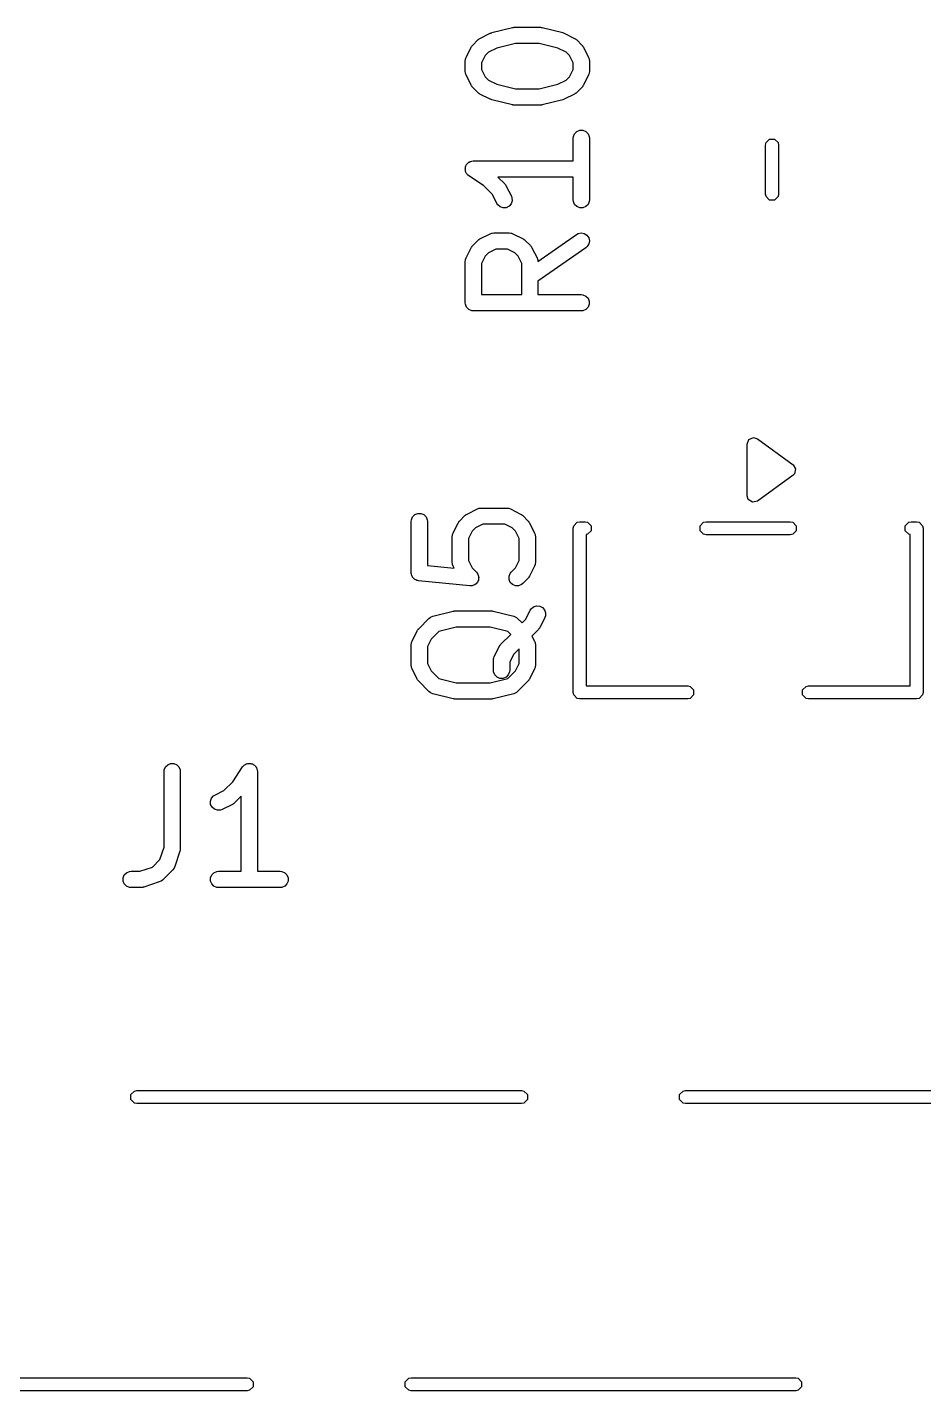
# Model space of a CAD drawing. Header units: millimetres. Extents: x 112.3 to 187.7, y -128.1 to -63.8.
# Drawn here: x 144.52 to 152.83, y -108.79 to -96.16 of the extents above; entities that cross this region are included whole.
import ezdxf

# ---------------------------------------------------------------- set-up
doc = ezdxf.new("R2010")
doc.units = ezdxf.units.MM
doc.layers.add('F.Silkscreen', color=41, linetype='CONTINUOUS', true_color=0xf2eda1)

msp = doc.modelspace()

# ---------------------------------------------------------------- linework, layer by layer
at = {"layer": 'F.Silkscreen', "linetype": 'CONTINUOUS'}
for p, q in [((148.813259, -96.2179), (148.819395, -96.215707)), ((148.819395, -96.215707), (148.825485, -96.213377)), ((148.825485, -96.213377), (148.826025, -96.213338)), ((148.826025, -96.213338), (148.827105, -96.212953)), ((148.827105, -96.212953), (149.017581, -96.165334)), ((149.017581, -96.165334), (149.020117, -96.164958)), ((149.020117, -96.164958), (149.021139, -96.164536)), ((149.021139, -96.164536), (149.026651, -96.163993)), ((149.026651, -96.163993), (149.032125, -96.163184)), ((149.032125, -96.163184), (149.033217, -96.163346)), ((149.033217, -96.163346), (149.035771, -96.163095)), ((149.035771, -96.163095), (149.273866, -96.163095)), ((149.273866, -96.163095), (149.276419, -96.163346)), ((149.276419, -96.163346), (149.277512, -96.163184)), ((149.277512, -96.163184), (149.282985, -96.163993)), ((149.282985, -96.163993), (149.288498, -96.164536)), ((149.288498, -96.164536), (149.289519, -96.164958)), ((149.289519, -96.164958), (149.292056, -96.165334)), ((149.292056, -96.165334), (149.482532, -96.212953)), ((149.482532, -96.212953), (149.483611, -96.213338)), ((149.483611, -96.213338), (149.484151, -96.213377)), ((149.484151, -96.213377), (149.490232, -96.215704)), ((149.490232, -96.215704), (149.496378, -96.2179)), ((148.635356, -96.347411), (148.63932, -96.341111)), ((148.63932, -96.341111), (148.640078, -96.339284)), ((148.640078, -96.339284), (148.641766, -96.337227)), ((148.641766, -96.337227), (148.643188, -96.334968)), ((148.643188, -96.334968), (148.644686, -96.333668)), ((148.644686, -96.333668), (148.649405, -96.327919)), ((148.649405, -96.327919), (148.697024, -96.2803)), ((148.697024, -96.2803), (148.702773, -96.275581)), ((148.702773, -96.275581), (148.704073, -96.274083)), ((148.704073, -96.274083), (148.706332, -96.272661)), ((148.706332, -96.272661), (148.708389, -96.270973)), ((148.708389, -96.270973), (148.710216, -96.270215)), ((148.710216, -96.270215), (148.716516, -96.266251)), ((148.716516, -96.266251), (148.811754, -96.218632)), ((148.811754, -96.218632), (148.812823, -96.218222)), ((148.812823, -96.218222), (148.813259, -96.2179)), ((149.045005, -96.313095), (148.871471, -96.356478)), ((149.264632, -96.313095), (149.045005, -96.313095)), ((149.438166, -96.356478), (149.264632, -96.313095)), ((149.496378, -96.2179), (149.496813, -96.218222)), ((149.496813, -96.218222), (149.497883, -96.218632)), ((149.497883, -96.218632), (149.593121, -96.266251)), ((149.593121, -96.266251), (149.599417, -96.270214)), ((149.599417, -96.270214), (149.601247, -96.270972)), ((149.601247, -96.270972), (149.603305, -96.272661)), ((149.603305, -96.272661), (149.605564, -96.274083)), ((149.605564, -96.274083), (149.606863, -96.275581)), ((149.606863, -96.275581), (149.612612, -96.280299)), ((149.612612, -96.280299), (149.660232, -96.327918)), ((149.660232, -96.327918), (149.66495, -96.333667)), ((149.66495, -96.333667), (149.66645, -96.334968)), ((149.66645, -96.334968), (149.667872, -96.337227)), ((149.667872, -96.337227), (149.66956, -96.339284)), ((149.66956, -96.339284), (149.670317, -96.341111)), ((149.670317, -96.341111), (149.674282, -96.347411)), ((148.579819, -96.47619), (148.58126, -96.461558)), ((148.58126, -96.461558), (148.582291, -96.459068)), ((148.582291, -96.459068), (148.582482, -96.456381)), ((148.582482, -96.456381), (148.587737, -96.442649)), ((148.587737, -96.442649), (148.635356, -96.347411)), ((148.764077, -96.425379), (148.729819, -96.493895)), ((148.794484, -96.394972), (148.764077, -96.425379)), ((148.871471, -96.356478), (148.794484, -96.394972)), ((149.515153, -96.394972), (149.438166, -96.356478)), ((149.545561, -96.425379), (149.515153, -96.394972)), ((149.579819, -96.493895), (149.545561, -96.425379)), ((149.674282, -96.347411), (149.721901, -96.442649)), ((149.721901, -96.442649), (149.727156, -96.45638)), ((149.727156, -96.45638), (149.727347, -96.459069)), ((149.727347, -96.459069), (149.728378, -96.461558)), ((149.728378, -96.461558), (149.729819, -96.47619)), ((148.579819, -96.571428), (148.579819, -96.47619)), ((148.58126, -96.58606), (148.579819, -96.571428)), ((148.582291, -96.588549), (148.58126, -96.58606)), ((148.582482, -96.591237), (148.582291, -96.588549)), ((148.587737, -96.604969), (148.582482, -96.591237)), ((148.729819, -96.493895), (148.729819, -96.553723)), ((148.729819, -96.553723), (148.764077, -96.622239)), ((149.545561, -96.622238), (149.579819, -96.553723)), ((149.579819, -96.553723), (149.579819, -96.493895)), ((149.727156, -96.591238), (149.721901, -96.604969)), ((149.727347, -96.588548), (149.727156, -96.591238)), ((149.728378, -96.58606), (149.727347, -96.588548)), ((149.729819, -96.571428), (149.728378, -96.58606)), ((149.729819, -96.47619), (149.729819, -96.571428)), ((148.635356, -96.700207), (148.587737, -96.604969)), ((148.63932, -96.706506), (148.635356, -96.700207)), ((148.640078, -96.708334), (148.63932, -96.706506)), ((148.641766, -96.71039), (148.640078, -96.708334)), ((148.643188, -96.71265), (148.641766, -96.71039)), ((148.644686, -96.713949), (148.643188, -96.71265)), ((148.649405, -96.719699), (148.644686, -96.713949)), ((148.697024, -96.767318), (148.649405, -96.719699)), ((148.764077, -96.622239), (148.794484, -96.652646)), ((148.794484, -96.652646), (148.871471, -96.691139)), ((148.871471, -96.691139), (149.045005, -96.734523)), ((149.264632, -96.734523), (149.438166, -96.691139)), ((149.438166, -96.691139), (149.515153, -96.652645)), ((149.515153, -96.652645), (149.545561, -96.622238)), ((149.660232, -96.7197), (149.612612, -96.767319)), ((149.66495, -96.71395), (149.660232, -96.7197)), ((149.66645, -96.71265), (149.66495, -96.71395)), ((149.667872, -96.71039), (149.66645, -96.71265)), ((149.66956, -96.708334), (149.667872, -96.71039)), ((149.670317, -96.706506), (149.66956, -96.708334)), ((149.674282, -96.700207), (149.670317, -96.706506)), ((149.721901, -96.604969), (149.674282, -96.700207)), ((148.702773, -96.772036), (148.697024, -96.767318)), ((148.704073, -96.773535), (148.702773, -96.772036)), ((148.706332, -96.774956), (148.704073, -96.773535)), ((148.708389, -96.776645), (148.706332, -96.774956)), ((148.710216, -96.777402), (148.708389, -96.776645)), ((148.716516, -96.781367), (148.710216, -96.777402)), ((148.811754, -96.828986), (148.716516, -96.781367)), ((148.812823, -96.829395), (148.811754, -96.828986)), ((148.813259, -96.829718), (148.812823, -96.829395)), ((148.819395, -96.83191), (148.813259, -96.829718)), ((148.825485, -96.834241), (148.819395, -96.83191)), ((148.826025, -96.834279), (148.825485, -96.834241)), ((148.827105, -96.834665), (148.826025, -96.834279)), ((149.017581, -96.882284), (148.827105, -96.834665)), ((149.045005, -96.734523), (149.264632, -96.734523)), ((149.482532, -96.834665), (149.292056, -96.882284)), ((149.483611, -96.834279), (149.482532, -96.834665)), ((149.484151, -96.834241), (149.483611, -96.834279)), ((149.490232, -96.831913), (149.484151, -96.834241)), ((149.496378, -96.829718), (149.490232, -96.831913)), ((149.496813, -96.829395), (149.496378, -96.829718)), ((149.497883, -96.828986), (149.496813, -96.829395)), ((149.593121, -96.781367), (149.497883, -96.828986)), ((149.599417, -96.777403), (149.593121, -96.781367)), ((149.601247, -96.776646), (149.599417, -96.777403)), ((149.603305, -96.774956), (149.601247, -96.776646)), ((149.605564, -96.773535), (149.603305, -96.774956)), ((149.606863, -96.772036), (149.605564, -96.773535)), ((149.612612, -96.767319), (149.606863, -96.772036)), ((149.020117, -96.882659), (149.017581, -96.882284)), ((149.021139, -96.883082), (149.020117, -96.882659)), ((149.026651, -96.883624), (149.021139, -96.883082)), ((149.032125, -96.884434), (149.026651, -96.883624)), ((149.033217, -96.884271), (149.032125, -96.884434)), ((149.035771, -96.884523), (149.033217, -96.884271)), ((149.273866, -96.884523), (149.035771, -96.884523)), ((149.276419, -96.884271), (149.273866, -96.884523)), ((149.277512, -96.884434), (149.276419, -96.884271)), ((149.282985, -96.883624), (149.277512, -96.884434)), ((149.288498, -96.883082), (149.282985, -96.883624)), ((149.289519, -96.882659), (149.288498, -96.883082)), ((149.292056, -96.882284), (149.289519, -96.882659)), ((149.579819, -97.190476), (149.58126, -97.175844)), ((149.579819, -97.40119), (149.579819, -97.190476)), ((149.58126, -97.175844), (149.592459, -97.148808)), ((149.592459, -97.148808), (149.613151, -97.128116)), ((149.613151, -97.128116), (149.640187, -97.116917)), ((149.640187, -97.116917), (149.669451, -97.116917)), ((149.669451, -97.116917), (149.696487, -97.128116)), ((149.696487, -97.128116), (149.717179, -97.148808)), ((149.717179, -97.148808), (149.728378, -97.175844)), ((149.728378, -97.175844), (149.729819, -97.190476)), ((149.729819, -97.190476), (149.729819, -97.761904)), ((151.365944, -97.231459), (151.398416, -97.198987)), ((151.398416, -97.198987), (151.444338, -97.198987)), ((151.444338, -97.198987), (151.47681, -97.231459)), ((151.361377, -97.25442), (151.365944, -97.231459)), ((151.361377, -97.708548), (151.361377, -97.25442)), ((151.47681, -97.231459), (151.481377, -97.25442)), ((151.481377, -97.25442), (151.481377, -97.708548)), ((148.579819, -97.476269), (148.58126, -97.468984)), ((148.58126, -97.483473), (148.579819, -97.476269)), ((148.58126, -97.461558), (148.584072, -97.454769)), ((148.58126, -97.468984), (148.58126, -97.461558)), ((148.584072, -97.454769), (148.585498, -97.447561)), ((148.585498, -97.447561), (148.589617, -97.441382)), ((148.589617, -97.441382), (148.592459, -97.434522)), ((148.592459, -97.434522), (148.597654, -97.429326)), ((148.597654, -97.429326), (148.601731, -97.423212)), ((148.601731, -97.423212), (148.6079, -97.41908)), ((148.6079, -97.41908), (148.613151, -97.41383)), ((148.613151, -97.41383), (148.61994, -97.411017)), ((148.61994, -97.411017), (148.626046, -97.406929)), ((148.626046, -97.406929), (148.633326, -97.405472)), ((148.633326, -97.405472), (148.640187, -97.402631)), ((148.640187, -97.402631), (148.654663, -97.401205)), ((148.654663, -97.401205), (148.65474, -97.40119)), ((148.65474, -97.40119), (148.654766, -97.401195)), ((148.654766, -97.401195), (148.654819, -97.40119)), ((148.654819, -97.40119), (149.579819, -97.40119)), ((148.58126, -97.490822), (148.58126, -97.483473)), ((148.584101, -97.497682), (148.58126, -97.490822)), ((148.585558, -97.504963), (148.584101, -97.497682)), ((148.589646, -97.511068), (148.585558, -97.504963)), ((148.592459, -97.517858), (148.589646, -97.511068)), ((148.597709, -97.523108), (148.592459, -97.517858)), ((148.601841, -97.529278), (148.597709, -97.523108)), ((148.613099, -97.538498), (148.601841, -97.529278)), ((148.613151, -97.53855), (148.613099, -97.538498)), ((148.613173, -97.538559), (148.613151, -97.53855)), ((148.613216, -97.538594), (148.613173, -97.538559)), ((148.749894, -97.629712), (148.613216, -97.538594)), ((149.579819, -97.55119), (148.883504, -97.55119)), ((148.883504, -97.55119), (148.945947, -97.613633)), ((149.579819, -97.761904), (149.579819, -97.55119)), ((148.831275, -97.711093), (148.749894, -97.629712)), ((148.873451, -97.795445), (148.831275, -97.711093)), ((148.945947, -97.613633), (148.950667, -97.619383)), ((148.950667, -97.619383), (148.952164, -97.620682)), ((148.952164, -97.620682), (148.953583, -97.622936)), ((148.953583, -97.622936), (148.955275, -97.624998)), ((148.955275, -97.624998), (148.956033, -97.62683)), ((148.956033, -97.62683), (148.959996, -97.633125)), ((148.959996, -97.633125), (149.007615, -97.728363)), ((149.007615, -97.728363), (149.01287, -97.742094)), ((151.365944, -97.731509), (151.361377, -97.708548)), ((151.398416, -97.763981), (151.365944, -97.731509)), ((151.47681, -97.731509), (151.444338, -97.763981)), ((151.481377, -97.708548), (151.47681, -97.731509)), ((148.881283, -97.807888), (148.873451, -97.795445)), ((148.903391, -97.827061), (148.881283, -97.807888)), ((148.931152, -97.836315), (148.903391, -97.827061)), ((148.960342, -97.834241), (148.931152, -97.836315)), ((148.986517, -97.821153), (148.960342, -97.834241)), ((149.00569, -97.799046), (148.986517, -97.821153)), ((149.014944, -97.771284), (149.00569, -97.799046)), ((149.01287, -97.742094), (149.014944, -97.771284)), ((149.58126, -97.776536), (149.579819, -97.761904)), ((149.592459, -97.803572), (149.58126, -97.776536)), ((149.613151, -97.824264), (149.592459, -97.803572)), ((149.640187, -97.835463), (149.613151, -97.824264)), ((149.669451, -97.835463), (149.640187, -97.835463)), ((149.696487, -97.824264), (149.669451, -97.835463)), ((149.717179, -97.803572), (149.696487, -97.824264)), ((149.728378, -97.776536), (149.717179, -97.803572)), ((149.729819, -97.761904), (149.728378, -97.776536)), ((151.444338, -97.763981), (151.398416, -97.763981)), ((148.716516, -98.123394), (148.811754, -98.075775)), ((148.811754, -98.075775), (148.825485, -98.07052)), ((148.825485, -98.07052), (148.828174, -98.070328)), ((148.828174, -98.070328), (148.830663, -98.069298)), ((148.830663, -98.069298), (148.845295, -98.067857)), ((148.845295, -98.067857), (148.988152, -98.067857)), ((148.988152, -98.067857), (149.002784, -98.069298)), ((149.002784, -98.069298), (149.005273, -98.070329)), ((149.005273, -98.070329), (149.007961, -98.07052)), ((149.007961, -98.07052), (149.021693, -98.075775)), ((149.021693, -98.075775), (149.116931, -98.123394)), ((149.253518, -98.332217), (149.61181, -98.081414)), ((149.61181, -98.081414), (149.624623, -98.074204)), ((149.624623, -98.074204), (149.653194, -98.067875)), ((149.653194, -98.067875), (149.682012, -98.07296)), ((149.682012, -98.07296), (149.70669, -98.088687)), ((149.70669, -98.088687), (149.723472, -98.112661)), ((148.587737, -98.299792), (148.635356, -98.204554)), ((148.635356, -98.204554), (148.63932, -98.198254)), ((148.63932, -98.198254), (148.640078, -98.196427)), ((148.640078, -98.196427), (148.641766, -98.19437)), ((148.641766, -98.19437), (148.643188, -98.192111)), ((148.643188, -98.192111), (148.644686, -98.190811)), ((148.644686, -98.190811), (148.649405, -98.185062)), ((148.649405, -98.185062), (148.697024, -98.137443)), ((148.697024, -98.137443), (148.702773, -98.132724)), ((148.702773, -98.132724), (148.704073, -98.131226)), ((148.704073, -98.131226), (148.706332, -98.129804)), ((148.706332, -98.129804), (148.708389, -98.128116)), ((148.708389, -98.128116), (148.710216, -98.127358)), ((148.710216, -98.127358), (148.716516, -98.123394)), ((148.863, -98.217857), (148.794484, -98.252115)), ((148.970447, -98.217857), (148.863, -98.217857)), ((149.038963, -98.252115), (148.970447, -98.217857)), ((149.116931, -98.123394), (149.12323, -98.127358)), ((149.12323, -98.127358), (149.125058, -98.128116)), ((149.125058, -98.128116), (149.127114, -98.129804)), ((149.127114, -98.129804), (149.129374, -98.131226)), ((149.129374, -98.131226), (149.130673, -98.132724)), ((149.130673, -98.132724), (149.136423, -98.137443)), ((149.136423, -98.137443), (149.184042, -98.185062)), ((149.184042, -98.185062), (149.18876, -98.190811)), ((149.18876, -98.190811), (149.190259, -98.192111)), ((149.190259, -98.192111), (149.19168, -98.19437)), ((149.19168, -98.19437), (149.193369, -98.196427)), ((149.193369, -98.196427), (149.194126, -98.198254)), ((149.194126, -98.198254), (149.198091, -98.204554)), ((149.198091, -98.204554), (149.24571, -98.299792)), ((149.697829, -98.204299), (149.253628, -98.515239)), ((149.708989, -98.194728), (149.697829, -98.204299)), ((149.724716, -98.170049), (149.708989, -98.194728)), ((149.723472, -98.112661), (149.729802, -98.141232)), ((149.729802, -98.141232), (149.724716, -98.170049)), ((148.579819, -98.333333), (148.58126, -98.318701)), ((148.579819, -98.714285), (148.579819, -98.333333)), ((148.58126, -98.318701), (148.582291, -98.316211)), ((148.582291, -98.316211), (148.582482, -98.313524)), ((148.582482, -98.313524), (148.587737, -98.299792)), ((148.764077, -98.282522), (148.729819, -98.351038)), ((148.729819, -98.351038), (148.729819, -98.639285)), ((148.794484, -98.252115), (148.764077, -98.282522)), ((149.06937, -98.282522), (149.038963, -98.252115)), ((149.103628, -98.351038), (149.06937, -98.282522)), ((149.103628, -98.639285), (149.103628, -98.351038)), ((149.24571, -98.299792), (149.250965, -98.313523)), ((149.250965, -98.313523), (149.251156, -98.316212)), ((149.251156, -98.316212), (149.252187, -98.318701)), ((149.252187, -98.318701), (149.253518, -98.332217)), ((149.253628, -98.515239), (149.253628, -98.639285)), ((148.58126, -98.728917), (148.579819, -98.714285)), ((148.592459, -98.755953), (148.58126, -98.728917)), ((148.729819, -98.639285), (149.103628, -98.639285)), ((149.253628, -98.639285), (149.654819, -98.639285)), ((149.654819, -98.639285), (149.669451, -98.640726)), ((149.669451, -98.640726), (149.696487, -98.651925)), ((149.696487, -98.651925), (149.717179, -98.672617)), ((149.717179, -98.672617), (149.728378, -98.699653)), ((149.728378, -98.728917), (149.717179, -98.755953)), ((149.728378, -98.699653), (149.728378, -98.728917)), ((148.613151, -98.776645), (148.592459, -98.755953)), ((148.640187, -98.787844), (148.613151, -98.776645)), ((148.654819, -98.789285), (148.640187, -98.787844)), ((149.654819, -98.789285), (148.654819, -98.789285)), ((149.669451, -98.787844), (149.654819, -98.789285)), ((149.696487, -98.776645), (149.669451, -98.787844)), ((149.717179, -98.755953), (149.696487, -98.776645)), ((151.19, -100.0225), (151.207574, -99.980074)), ((151.207574, -99.980074), (151.25, -99.9625)), ((151.25, -99.9625), (151.28529, -99.973976)), ((151.28529, -99.973976), (151.61529, -100.213976)), ((151.19, -100.5025), (151.19, -100.0225)), ((151.61529, -100.213976), (151.639266, -100.253142)), ((151.639266, -100.253142), (151.628524, -100.29779)), ((151.61529, -100.311024), (151.28529, -100.551024)), ((151.628524, -100.29779), (151.61529, -100.311024)), ((151.201476, -100.53779), (151.19, -100.5025)), ((148.597468, -100.671013), (148.692706, -100.623394)), ((148.692706, -100.623394), (148.706437, -100.618139)), ((148.706437, -100.618139), (148.709126, -100.617947)), ((148.709126, -100.617947), (148.711615, -100.616917)), ((148.711615, -100.616917), (148.726247, -100.615476)), ((148.726247, -100.615476), (148.964342, -100.615476)), ((148.964342, -100.615476), (148.978974, -100.616917)), ((148.978974, -100.616917), (148.981463, -100.617948)), ((148.981463, -100.617948), (148.984151, -100.618139)), ((148.984151, -100.618139), (148.997883, -100.623394)), ((148.997883, -100.623394), (149.093121, -100.671013)), ((151.240642, -100.561766), (151.201476, -100.53779)), ((151.28529, -100.551024), (151.240642, -100.561766)), ((148.079819, -100.738095), (148.08126, -100.723463)), ((148.079819, -101.214285), (148.079819, -100.738095)), ((148.08126, -100.723463), (148.092459, -100.696427)), ((148.092459, -100.696427), (148.113151, -100.675735)), ((148.113151, -100.675735), (148.140187, -100.664536)), ((148.140187, -100.664536), (148.169451, -100.664536)), ((148.169451, -100.664536), (148.196487, -100.675735)), ((148.196487, -100.675735), (148.217179, -100.696427)), ((148.217179, -100.696427), (148.228378, -100.723463)), ((148.228378, -100.723463), (148.229819, -100.738095)), ((148.229819, -100.738095), (148.229819, -101.14641)), ((148.468689, -100.847411), (148.516308, -100.752173)), ((148.516308, -100.752173), (148.520272, -100.745873)), ((148.520272, -100.745873), (148.52103, -100.744046)), ((148.52103, -100.744046), (148.522718, -100.741989)), ((148.522718, -100.741989), (148.52414, -100.73973)), ((148.52414, -100.73973), (148.525638, -100.73843)), ((148.525638, -100.73843), (148.530357, -100.732681)), ((148.530357, -100.732681), (148.577976, -100.685062)), ((148.577976, -100.685062), (148.583725, -100.680343)), ((148.583725, -100.680343), (148.585025, -100.678845)), ((148.585025, -100.678845), (148.587284, -100.677423)), ((148.587284, -100.677423), (148.589341, -100.675735)), ((148.589341, -100.675735), (148.591168, -100.674977)), ((148.591168, -100.674977), (148.597468, -100.671013)), ((149.093121, -100.671013), (149.099417, -100.674976)), ((149.099417, -100.674976), (149.101247, -100.675734)), ((149.101247, -100.675734), (149.103305, -100.677423)), ((149.103305, -100.677423), (149.105564, -100.678845)), ((149.105564, -100.678845), (149.106863, -100.680343)), ((149.106863, -100.680343), (149.112612, -100.685061)), ((149.112612, -100.685061), (149.160232, -100.73268)), ((149.160232, -100.73268), (149.16495, -100.738429)), ((149.16495, -100.738429), (149.16645, -100.73973)), ((149.16645, -100.73973), (149.167872, -100.741989)), ((149.167872, -100.741989), (149.16956, -100.744046)), ((149.16956, -100.744046), (149.170317, -100.745873)), ((149.170317, -100.745873), (149.174282, -100.752173)), ((149.174282, -100.752173), (149.221901, -100.847411)), ((149.584567, -100.779539), (149.617039, -100.747067)), ((149.617039, -100.747067), (149.64, -100.7425)), ((149.64, -100.7425), (149.69, -100.7425)), ((149.69, -100.7425), (149.712961, -100.747067)), ((149.712961, -100.747067), (149.745433, -100.779539)), ((150.754567, -100.779539), (150.787039, -100.747067)), ((150.787039, -100.747067), (150.81, -100.7425)), ((150.81, -100.7425), (151.59, -100.7425)), ((151.59, -100.7425), (151.612961, -100.747067)), ((151.612961, -100.747067), (151.645433, -100.779539)), ((152.654567, -100.779539), (152.687039, -100.747067)), ((152.687039, -100.747067), (152.71, -100.7425)), ((152.71, -100.7425), (152.76, -100.7425)), ((152.76, -100.7425), (152.782961, -100.747067)), ((152.782961, -100.747067), (152.815433, -100.779539)), ((148.460771, -100.880952), (148.462212, -100.86632)), ((148.460771, -101.119047), (148.460771, -100.880952)), ((148.462212, -100.86632), (148.463243, -100.86383)), ((148.463243, -100.86383), (148.463434, -100.861143)), ((148.463434, -100.861143), (148.468689, -100.847411)), ((148.645029, -100.830141), (148.610771, -100.898657)), ((148.675436, -100.799734), (148.645029, -100.830141)), ((148.743952, -100.765476), (148.675436, -100.799734)), ((148.946637, -100.765476), (148.743952, -100.765476)), ((149.015153, -100.799734), (148.946637, -100.765476)), ((149.045561, -100.830141), (149.015153, -100.799734)), ((149.079819, -100.898657), (149.045561, -100.830141)), ((149.221901, -100.847411), (149.227156, -100.861142)), ((149.227156, -100.861142), (149.227347, -100.863831)), ((149.227347, -100.863831), (149.228378, -100.86632)), ((149.228378, -100.86632), (149.229819, -100.880952)), ((149.229819, -100.880952), (149.229819, -101.119047)), ((149.58, -100.8025), (149.584567, -100.779539)), ((149.58, -102.3225), (149.58, -100.8025)), ((149.712961, -100.857933), (149.7, -100.86051)), ((149.7, -100.86051), (149.7, -102.2625)), ((149.745433, -100.825461), (149.712961, -100.857933)), ((149.745433, -100.779539), (149.745433, -100.825461)), ((150.754567, -100.825461), (150.754567, -100.779539)), ((150.787039, -100.857933), (150.754567, -100.825461)), ((150.81, -100.8625), (150.787039, -100.857933)), ((151.59, -100.8625), (150.81, -100.8625)), ((151.612961, -100.857933), (151.59, -100.8625)), ((151.645433, -100.825461), (151.612961, -100.857933)), ((151.645433, -100.779539), (151.645433, -100.825461)), ((152.654567, -100.825461), (152.654567, -100.779539)), ((152.687039, -100.857933), (152.654567, -100.825461)), ((152.7, -100.86051), (152.687039, -100.857933)), ((152.7, -102.2625), (152.7, -100.86051)), ((152.815433, -100.779539), (152.82, -100.8025)), ((152.82, -100.8025), (152.82, -102.3225)), ((148.610771, -100.898657), (148.610771, -101.101342)), ((149.079819, -101.101342), (149.079819, -100.898657)), ((148.462212, -101.133679), (148.460771, -101.119047)), ((148.463243, -101.136168), (148.462212, -101.133679)), ((148.463434, -101.138856), (148.463243, -101.136168)), ((148.468689, -101.152588), (148.463434, -101.138856)), ((148.610771, -101.101342), (148.645029, -101.169858)), ((149.045561, -101.169857), (149.079819, -101.101342)), ((149.227156, -101.138857), (149.221901, -101.152588)), ((149.227347, -101.136167), (149.227156, -101.138857)), ((149.228378, -101.133679), (149.227347, -101.136167)), ((149.229819, -101.119047), (149.228378, -101.133679)), ((148.080351, -101.219696), (148.079819, -101.214285)), ((148.080169, -101.221525), (148.080351, -101.219696)), ((148.080707, -101.223311), (148.080169, -101.221525)), ((148.08126, -101.228917), (148.080707, -101.223311)), ((148.085454, -101.239043), (148.08126, -101.228917)), ((148.088622, -101.249541), (148.085454, -101.239043)), ((148.091013, -101.252464), (148.088622, -101.249541)), ((148.092459, -101.255953), (148.091013, -101.252464)), ((148.100212, -101.263706), (148.092459, -101.255953)), ((148.107153, -101.272189), (148.100212, -101.263706)), ((148.229819, -101.14641), (148.478009, -101.171229)), ((148.478009, -101.171229), (148.468689, -101.152588)), ((148.645029, -101.169858), (148.684042, -101.208871)), ((148.684042, -101.208871), (148.693369, -101.220236)), ((148.693369, -101.220236), (148.694814, -101.223724)), ((148.694814, -101.223724), (148.697206, -101.226648)), ((148.697206, -101.226648), (148.700373, -101.237145)), ((148.700373, -101.237145), (148.704568, -101.247272)), ((148.704568, -101.247272), (148.704568, -101.251048)), ((148.704568, -101.251048), (148.705659, -101.254664)), ((148.705659, -101.254664), (148.704568, -101.265573)), ((148.704568, -101.265573), (148.704568, -101.276535)), ((148.986021, -101.247272), (148.99722, -101.220236)), ((148.986021, -101.276535), (148.986021, -101.247272)), ((148.99722, -101.220236), (149.006548, -101.20887)), ((149.006548, -101.20887), (149.045561, -101.169857)), ((149.160232, -101.267319), (149.112612, -101.314938)), ((149.16495, -101.261569), (149.160232, -101.267319)), ((149.16645, -101.260269), (149.16495, -101.261569)), ((149.167872, -101.258009), (149.16645, -101.260269)), ((149.16956, -101.255953), (149.167872, -101.258009)), ((149.170317, -101.254125), (149.16956, -101.255953)), ((149.174282, -101.247826), (149.170317, -101.254125)), ((149.221901, -101.152588), (149.174282, -101.247826)), ((148.110479, -101.273973), (148.107153, -101.272189)), ((148.113151, -101.276645), (148.110479, -101.273973)), ((148.12328, -101.28084), (148.113151, -101.276645)), ((148.13294, -101.286023), (148.12328, -101.28084)), ((148.138464, -101.28713), (148.13294, -101.286023)), ((148.140187, -101.287844), (148.138464, -101.28713)), ((148.142024, -101.287844), (148.140187, -101.287844)), ((148.147356, -101.288913), (148.142024, -101.287844)), ((148.623546, -101.336532), (148.147356, -101.288913)), ((148.638249, -101.336554), (148.623546, -101.336532)), ((148.641865, -101.335463), (148.638249, -101.336554)), ((148.64564, -101.335463), (148.641865, -101.335463)), ((148.655764, -101.331269), (148.64564, -101.335463)), ((148.666265, -101.328101), (148.655764, -101.331269)), ((148.669189, -101.325708), (148.666265, -101.328101)), ((148.672676, -101.324264), (148.669189, -101.325708)), ((148.680424, -101.316515), (148.672676, -101.324264)), ((148.688913, -101.30957), (148.680424, -101.316515)), ((148.690698, -101.306241), (148.688913, -101.30957)), ((148.693369, -101.303571), (148.690698, -101.306241)), ((148.697562, -101.293446), (148.693369, -101.303571)), ((148.702747, -101.283783), (148.697562, -101.293446)), ((148.703122, -101.280023), (148.702747, -101.283783)), ((148.704568, -101.276535), (148.703122, -101.280023)), ((148.997219, -101.303571), (148.986021, -101.276535)), ((149.017912, -101.324264), (148.997219, -101.303571)), ((149.044948, -101.335463), (149.017912, -101.324264)), ((149.074211, -101.335463), (149.044948, -101.335463)), ((149.101247, -101.324265), (149.074211, -101.335463)), ((149.112612, -101.314938), (149.101247, -101.324265)), ((148.149405, -101.732681), (148.244643, -101.637443)), ((148.244643, -101.637443), (148.256008, -101.628115)), ((148.256008, -101.628115), (148.261161, -101.62598)), ((148.261161, -101.62598), (148.26564, -101.622662)), ((148.26564, -101.622662), (148.279486, -101.617715)), ((148.279486, -101.617715), (148.469962, -101.570096)), ((148.469962, -101.570096), (148.472498, -101.56972)), ((148.472498, -101.56972), (148.47352, -101.569298)), ((148.47352, -101.569298), (148.479032, -101.568755)), ((148.479032, -101.568755), (148.484506, -101.567946)), ((148.484506, -101.567946), (148.485598, -101.568108)), ((148.485598, -101.568108), (148.488152, -101.567857)), ((148.488152, -101.567857), (148.821485, -101.567857)), ((148.821485, -101.567857), (148.824038, -101.568108)), ((148.824038, -101.568108), (148.825131, -101.567946)), ((148.825131, -101.567946), (148.830604, -101.568755)), ((148.830604, -101.568755), (148.836117, -101.569298)), ((148.836117, -101.569298), (148.837138, -101.56972)), ((148.837138, -101.56972), (148.839675, -101.570096)), ((148.839675, -101.570096), (149.030151, -101.617715)), ((149.030151, -101.617715), (149.043997, -101.622662)), ((149.043997, -101.622662), (149.048476, -101.625981)), ((149.048476, -101.625981), (149.053628, -101.628115)), ((149.053628, -101.628115), (149.064994, -101.637443)), ((149.064994, -101.637443), (149.107199, -101.679648)), ((149.107199, -101.679648), (149.140799, -101.646049)), ((149.140799, -101.646049), (149.182975, -101.561697)), ((149.182975, -101.561697), (149.190807, -101.549254)), ((149.190807, -101.549254), (149.212915, -101.530081)), ((149.212915, -101.530081), (149.240676, -101.520827)), ((149.240676, -101.520827), (149.269866, -101.522901)), ((149.317139, -101.628779), (149.26952, -101.724017)), ((149.269866, -101.522901), (149.296041, -101.535989)), ((149.296041, -101.535989), (149.315214, -101.558096)), ((149.315214, -101.558096), (149.324468, -101.585858)), ((149.322394, -101.615048), (149.317139, -101.628779)), ((149.324468, -101.585858), (149.322394, -101.615048)), ((148.087737, -101.847411), (148.135356, -101.752173)), ((148.135356, -101.752173), (148.13932, -101.745873)), ((148.13932, -101.745873), (148.140078, -101.744046)), ((148.140078, -101.744046), (148.141766, -101.741989)), ((148.141766, -101.741989), (148.143188, -101.73973)), ((148.143188, -101.73973), (148.144686, -101.73843)), ((148.144686, -101.73843), (148.149405, -101.732681)), ((148.336019, -101.758198), (148.264077, -101.830141)), ((148.497386, -101.717857), (148.336019, -101.758198)), ((148.812251, -101.717857), (148.497386, -101.717857)), ((148.973617, -101.758198), (148.812251, -101.717857)), ((149.001133, -101.785714), (148.973617, -101.758198)), ((149.255471, -101.743509), (149.198457, -101.800523)), ((149.260191, -101.737758), (149.255471, -101.743509)), ((149.261688, -101.73646), (149.260191, -101.737758)), ((149.263107, -101.734205), (149.261688, -101.73646)), ((149.264799, -101.732144), (149.263107, -101.734205)), ((149.265557, -101.730311), (149.264799, -101.732144)), ((149.26952, -101.724017), (149.265557, -101.730311)), ((148.079819, -101.880952), (148.08126, -101.86632)), ((148.079819, -102.071428), (148.079819, -101.880952)), ((148.08126, -101.86632), (148.082291, -101.86383)), ((148.082291, -101.86383), (148.082482, -101.861143)), ((148.082482, -101.861143), (148.087737, -101.847411)), ((148.264077, -101.830141), (148.229819, -101.898657)), ((148.229819, -101.898657), (148.229819, -102.053723)), ((148.849641, -101.990268), (148.89726, -101.89503)), ((148.89726, -101.89503), (148.901224, -101.88873)), ((148.901224, -101.88873), (148.901982, -101.886903)), ((148.901982, -101.886903), (148.90367, -101.884846)), ((148.90367, -101.884846), (148.905092, -101.882587)), ((148.905092, -101.882587), (148.90659, -101.881287)), ((148.90659, -101.881287), (148.911309, -101.875538)), ((148.911309, -101.875538), (149.001133, -101.785714)), ((149.198457, -101.800523), (149.221901, -101.847411)), ((149.221901, -101.847411), (149.227156, -101.861142)), ((149.227156, -101.861142), (149.227347, -101.863831)), ((149.227347, -101.863831), (149.228378, -101.86632)), ((149.228378, -101.86632), (149.229819, -101.880952)), ((149.229819, -101.880952), (149.229819, -102.071428)), ((148.841723, -102.023809), (148.843164, -102.009177)), ((148.841723, -102.119047), (148.841723, -102.023809)), ((148.843164, -102.009177), (148.844195, -102.006687)), ((148.844195, -102.006687), (148.844386, -102.004)), ((148.844386, -102.004), (148.849641, -101.990268)), ((149.02598, -101.972998), (148.991723, -102.041514)), ((149.079819, -101.91916), (149.02598, -101.972998)), ((149.079819, -102.053723), (149.079819, -101.91916)), ((148.08126, -102.08606), (148.079819, -102.071428)), ((148.082291, -102.088549), (148.08126, -102.08606)), ((148.082482, -102.091237), (148.082291, -102.088549)), ((148.087737, -102.104969), (148.082482, -102.091237)), ((148.135356, -102.200207), (148.087737, -102.104969)), ((148.229819, -102.053723), (148.264077, -102.122239)), ((148.264077, -102.122239), (148.336019, -102.194181)), ((148.843164, -102.133679), (148.841723, -102.119047)), ((148.854363, -102.160715), (148.843164, -102.133679)), ((148.973617, -102.194181), (149.045561, -102.122238)), ((148.990282, -102.133679), (148.979083, -102.160715)), ((148.991723, -102.119047), (148.990282, -102.133679)), ((148.991723, -102.041514), (148.991723, -102.119047)), ((149.045561, -102.122238), (149.079819, -102.053723)), ((149.221901, -102.104969), (149.174282, -102.200207)), ((149.227156, -102.091238), (149.221901, -102.104969)), ((149.227347, -102.088548), (149.227156, -102.091238)), ((149.228378, -102.08606), (149.227347, -102.088548)), ((149.229819, -102.071428), (149.228378, -102.08606)), ((148.13932, -102.206506), (148.135356, -102.200207)), ((148.140078, -102.208334), (148.13932, -102.206506)), ((148.141766, -102.21039), (148.140078, -102.208334)), ((148.143188, -102.21265), (148.141766, -102.21039)), ((148.144686, -102.213949), (148.143188, -102.21265)), ((148.149405, -102.219699), (148.144686, -102.213949)), ((148.244643, -102.314937), (148.149405, -102.219699)), ((148.336019, -102.194181), (148.497386, -102.234523)), ((148.497386, -102.234523), (148.812251, -102.234523)), ((148.812251, -102.234523), (148.973617, -102.194181)), ((148.875055, -102.181407), (148.854363, -102.160715)), ((148.902091, -102.192606), (148.875055, -102.181407)), ((148.931355, -102.192606), (148.902091, -102.192606)), ((148.958391, -102.181407), (148.931355, -102.192606)), ((148.979083, -102.160715), (148.958391, -102.181407)), ((149.160233, -102.219699), (149.064994, -102.314937)), ((149.164953, -102.213948), (149.160233, -102.219699)), ((149.16645, -102.21265), (149.164953, -102.213948)), ((149.167869, -102.210395), (149.16645, -102.21265)), ((149.169561, -102.208334), (149.167869, -102.210395)), ((149.170319, -102.206501), (149.169561, -102.208334)), ((149.174282, -102.200207), (149.170319, -102.206501)), ((149.7, -102.2625), (150.64, -102.2625)), ((150.64, -102.2625), (150.662961, -102.267067)), ((150.662961, -102.267067), (150.695433, -102.299539)), ((151.704567, -102.299539), (151.737039, -102.267067)), ((151.737039, -102.267067), (151.76, -102.2625)), ((151.76, -102.2625), (152.7, -102.2625)), ((148.256008, -102.324265), (148.244643, -102.314937)), ((148.261161, -102.326399), (148.256008, -102.324265)), ((148.26564, -102.329718), (148.261161, -102.326399)), ((148.279486, -102.334665), (148.26564, -102.329718)), ((148.469962, -102.382284), (148.279486, -102.334665)), ((148.472498, -102.382659), (148.469962, -102.382284)), ((148.47352, -102.383082), (148.472498, -102.382659)), ((148.479032, -102.383624), (148.47352, -102.383082)), ((148.484506, -102.384434), (148.479032, -102.383624)), ((148.485598, -102.384271), (148.484506, -102.384434)), ((148.488152, -102.384523), (148.485598, -102.384271)), ((148.821485, -102.384523), (148.488152, -102.384523)), ((148.824038, -102.384271), (148.821485, -102.384523)), ((148.825131, -102.384434), (148.824038, -102.384271)), ((148.830604, -102.383624), (148.825131, -102.384434)), ((148.836117, -102.383082), (148.830604, -102.383624)), ((148.837138, -102.382659), (148.836117, -102.383082)), ((148.839675, -102.382284), (148.837138, -102.382659)), ((149.030151, -102.334665), (148.839675, -102.382284)), ((149.043997, -102.329718), (149.030151, -102.334665)), ((149.048476, -102.326398), (149.043997, -102.329718)), ((149.053628, -102.324265), (149.048476, -102.326398)), ((149.064994, -102.314937), (149.053628, -102.324265)), ((149.584567, -102.345461), (149.58, -102.3225)), ((149.617039, -102.377933), (149.584567, -102.345461)), ((149.64, -102.3825), (149.617039, -102.377933)), ((150.64, -102.3825), (149.64, -102.3825)), ((150.662961, -102.377933), (150.64, -102.3825)), ((150.695433, -102.345461), (150.662961, -102.377933)), ((150.695433, -102.299539), (150.695433, -102.345461)), ((151.704567, -102.345461), (151.704567, -102.299539)), ((151.737039, -102.377933), (151.704567, -102.345461)), ((151.76, -102.3825), (151.737039, -102.377933)), ((152.76, -102.3825), (151.76, -102.3825)), ((152.782961, -102.377933), (152.76, -102.3825)), ((152.815433, -102.345461), (152.782961, -102.377933)), ((152.82, -102.3225), (152.815433, -102.345461)), ((145.793107, -103.040187), (145.804306, -103.013151)), ((145.804306, -103.013151), (145.824998, -102.992459)), ((145.824998, -102.992459), (145.852034, -102.98126)), ((145.852034, -102.98126), (145.881298, -102.98126)), ((145.881298, -102.98126), (145.908334, -102.992459)), ((145.908334, -102.992459), (145.929026, -103.013151)), ((145.929026, -103.013151), (145.940225, -103.040187)), ((146.427428, -103.149896), (146.518548, -103.013216)), ((146.518548, -103.013216), (146.518582, -103.013173)), ((146.518582, -103.013173), (146.518592, -103.013151)), ((146.518592, -103.013151), (146.518643, -103.013099)), ((146.518643, -103.013099), (146.527864, -103.001841)), ((146.527864, -103.001841), (146.534033, -102.997709)), ((146.534033, -102.997709), (146.539284, -102.992459)), ((146.539284, -102.992459), (146.546073, -102.989646)), ((146.546073, -102.989646), (146.552179, -102.985558)), ((146.552179, -102.985558), (146.559459, -102.984101)), ((146.559459, -102.984101), (146.56632, -102.98126)), ((146.56632, -102.98126), (146.573668, -102.98126)), ((146.573668, -102.98126), (146.580873, -102.979819)), ((146.580873, -102.979819), (146.588157, -102.98126)), ((146.588157, -102.98126), (146.595584, -102.98126)), ((146.595584, -102.98126), (146.602372, -102.984072)), ((146.602372, -102.984072), (146.609581, -102.985498)), ((146.609581, -102.985498), (146.61576, -102.989617)), ((146.61576, -102.989617), (146.62262, -102.992459)), ((146.62262, -102.992459), (146.627813, -102.997652)), ((146.627813, -102.997652), (146.63393, -103.00173)), ((146.63393, -103.00173), (146.638063, -103.007902)), ((146.638063, -103.007902), (146.643312, -103.013151)), ((146.643312, -103.013151), (146.646123, -103.019938)), ((146.646123, -103.019938), (146.650213, -103.026045)), ((146.650213, -103.026045), (146.651669, -103.033326)), ((146.651669, -103.033326), (146.654511, -103.040187)), ((145.791666, -103.054819), (145.793107, -103.040187)), ((145.791666, -103.756934), (145.791666, -103.054819)), ((145.940225, -103.040187), (145.941666, -103.054819)), ((145.941666, -103.054819), (145.941666, -103.769104)), ((146.346049, -103.231275), (146.427428, -103.149896)), ((146.654511, -103.040187), (146.655936, -103.054663)), ((146.655936, -103.054663), (146.655952, -103.05474)), ((146.655952, -103.05474), (146.655946, -103.054766)), ((146.655946, -103.054766), (146.655952, -103.054819)), ((146.655952, -103.054819), (146.655952, -103.979819)), ((146.230081, -103.303391), (146.249254, -103.281283)), ((146.249254, -103.281283), (146.261697, -103.273451)), ((146.261697, -103.273451), (146.346049, -103.231275)), ((146.505952, -103.283504), (146.443509, -103.345947)), ((146.505952, -103.979819), (146.505952, -103.283504)), ((146.220827, -103.331152), (146.230081, -103.303391)), ((146.222901, -103.360342), (146.220827, -103.331152)), ((146.235988, -103.386517), (146.222901, -103.360342)), ((146.258096, -103.40569), (146.235988, -103.386517)), ((146.285857, -103.414944), (146.258096, -103.40569)), ((146.315047, -103.41287), (146.285857, -103.414944)), ((146.328779, -103.407615), (146.315047, -103.41287)), ((146.424017, -103.359996), (146.328779, -103.407615)), ((146.430316, -103.356031), (146.424017, -103.359996)), ((146.432144, -103.355274), (146.430316, -103.356031)), ((146.4342, -103.353585), (146.432144, -103.355274)), ((146.43646, -103.352164), (146.4342, -103.353585)), ((146.437759, -103.350665), (146.43646, -103.352164)), ((146.443509, -103.345947), (146.437759, -103.350665)), ((145.753494, -103.871447), (145.791666, -103.756934)), ((145.937817, -103.792822), (145.890198, -103.935678)), ((145.939466, -103.785566), (145.937817, -103.792822)), ((145.940225, -103.783736), (145.939466, -103.785566)), ((145.940486, -103.781082), (145.940225, -103.783736)), ((145.941077, -103.778485), (145.940486, -103.781082)), ((145.941666, -103.769104), (145.940936, -103.77651)), ((145.940936, -103.77651), (145.941077, -103.778485)), ((145.683295, -103.941647), (145.753494, -103.871447)), ((145.412155, -104.040187), (145.423354, -104.013151)), ((145.412155, -104.069451), (145.412155, -104.040187)), ((145.423354, -104.013151), (145.444046, -103.992459)), ((145.444046, -103.992459), (145.471082, -103.98126)), ((145.471082, -103.98126), (145.485714, -103.979819)), ((145.485714, -103.979819), (145.568782, -103.979819)), ((145.568782, -103.979819), (145.683295, -103.941647)), ((145.872081, -103.964993), (145.776842, -104.060233)), ((145.881408, -103.953628), (145.872081, -103.964993)), ((145.882438, -103.951139), (145.881408, -103.953628)), ((145.884204, -103.949104), (145.882438, -103.951139)), ((145.890198, -103.935678), (145.884204, -103.949104)), ((146.221679, -104.040187), (146.232878, -104.013151)), ((146.221679, -104.069451), (146.221679, -104.040187)), ((146.232878, -104.013151), (146.25357, -103.992459)), ((146.25357, -103.992459), (146.280606, -103.98126)), ((146.280606, -103.98126), (146.295238, -103.979819)), ((146.295238, -103.979819), (146.505952, -103.979819)), ((146.655952, -103.979819), (146.866666, -103.979819)), ((146.866666, -103.979819), (146.881298, -103.98126)), ((146.881298, -103.98126), (146.908334, -103.992459)), ((146.908334, -103.992459), (146.929026, -104.013151)), ((146.929026, -104.013151), (146.940225, -104.040187)), ((146.940225, -104.040187), (146.940225, -104.069451)), ((145.423354, -104.096487), (145.412155, -104.069451)), ((145.444046, -104.117179), (145.423354, -104.096487)), ((145.471082, -104.128378), (145.444046, -104.117179)), ((145.485714, -104.129819), (145.471082, -104.128378)), ((145.580952, -104.129819), (145.485714, -104.129819)), ((145.588357, -104.129089), (145.580952, -104.129819)), ((145.590332, -104.12923), (145.588357, -104.129089)), ((145.592929, -104.128639), (145.590332, -104.12923)), ((145.595584, -104.128378), (145.592929, -104.128639)), ((145.597415, -104.127619), (145.595584, -104.128378)), ((145.604669, -104.12597), (145.597415, -104.127619)), ((145.747526, -104.078351), (145.604669, -104.12597)), ((145.760951, -104.072357), (145.747526, -104.078351)), ((145.762986, -104.070591), (145.760951, -104.072357)), ((145.765477, -104.06956), (145.762986, -104.070591)), ((145.776842, -104.060233), (145.765477, -104.06956)), ((146.232878, -104.096487), (146.221679, -104.069451)), ((146.25357, -104.117179), (146.232878, -104.096487)), ((146.280606, -104.128378), (146.25357, -104.117179)), ((146.295238, -104.129819), (146.280606, -104.128378)), ((146.866666, -104.129819), (146.295238, -104.129819)), ((146.881298, -104.128378), (146.866666, -104.129819)), ((146.908334, -104.117179), (146.881298, -104.128378)), ((146.929026, -104.096487), (146.908334, -104.117179)), ((146.940225, -104.069451), (146.929026, -104.096487)), ((145.484567, -106.047039), (145.517039, -106.014567)), ((145.484567, -106.092961), (145.484567, -106.047039)), ((145.517039, -106.014567), (145.54, -106.01)), ((145.54, -106.01), (149.1, -106.01)), ((149.1, -106.01), (149.122961, -106.014567)), ((149.122961, -106.014567), (149.155433, -106.047039)), ((149.155433, -106.047039), (149.155433, -106.092961)), ((150.564567, -106.047039), (150.597039, -106.014567)), ((150.564567, -106.092961), (150.564567, -106.047039)), ((150.597039, -106.014567), (150.62, -106.01)), ((150.62, -106.01), (154.18, -106.01)), ((145.517039, -106.125433), (145.484567, -106.092961)), ((145.54, -106.13), (145.517039, -106.125433)), ((149.1, -106.13), (145.54, -106.13)), ((149.122961, -106.125433), (149.1, -106.13)), ((149.155433, -106.092961), (149.122961, -106.125433)), ((150.597039, -106.125433), (150.564567, -106.092961)), ((150.62, -106.13), (150.597039, -106.125433)), ((154.18, -106.13), (150.62, -106.13)), ((143, -108.67), (146.56, -108.67)), ((146.56, -108.67), (146.582961, -108.674567)), ((146.582961, -108.674567), (146.615433, -108.707039)), ((146.615433, -108.707039), (146.615433, -108.752961)), ((148.024567, -108.707039), (148.057039, -108.674567)), ((148.024567, -108.752961), (148.024567, -108.707039)), ((148.057039, -108.674567), (148.08, -108.67)), ((148.08, -108.67), (151.64, -108.67)), ((151.64, -108.67), (151.662961, -108.674567)), ((151.662961, -108.674567), (151.695433, -108.707039)), ((151.695433, -108.707039), (151.695433, -108.752961)), ((146.56, -108.79), (143, -108.79)), ((146.582961, -108.785433), (146.56, -108.79)), ((146.615433, -108.752961), (146.582961, -108.785433)), ((148.057039, -108.785433), (148.024567, -108.752961)), ((148.08, -108.79), (148.057039, -108.785433)), ((151.64, -108.79), (148.08, -108.79)), ((151.662961, -108.785433), (151.64, -108.79)), ((151.695433, -108.752961), (151.662961, -108.785433))]:
    msp.add_line(p, q, dxfattribs=at)

doc.saveas('drawing.dxf')
